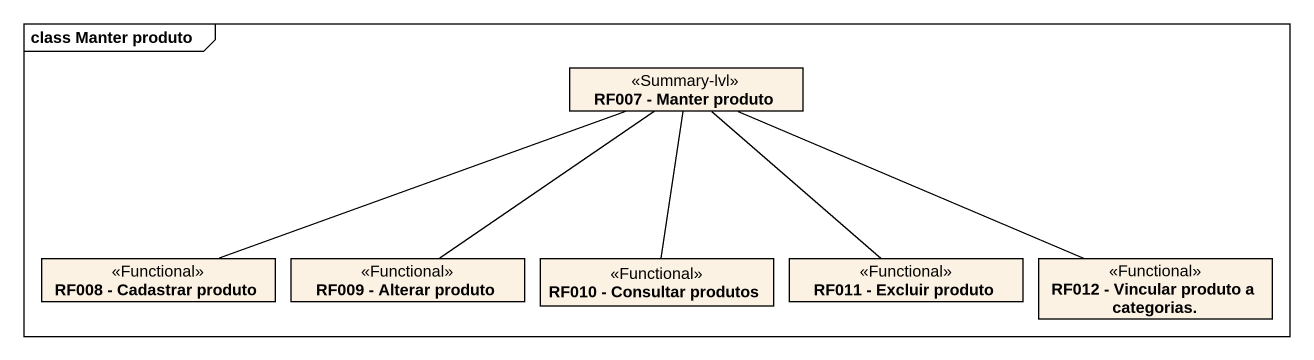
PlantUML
@startuml
mainframe class Manter produto
hide circle
hide empty members
class "RF007 - Manter produto" as RF007_Manter_produto <<Summary-lvl>>
class "RF008 - Cadastrar produto" as RF008_Cadastrar_produto <<Functional>>
class "RF009 - Alterar produto" as RF009_Alterar_produto <<Functional>>
class "RF010 - Consultar produtos" as RF010_Consultar_produtos <<Functional>>
class "RF011 - Excluir produto" as RF011_Excluir_produto <<Functional>>
class "RF012 - Vincular produto a categorias." as RF012_Vincular_produto_a <<Functional>>
RF007_Manter_produto -left- RF008_Cadastrar_produto
RF007_Manter_produto -- RF009_Alterar_produto
RF007_Manter_produto -- RF010_Consultar_produtos
RF007_Manter_produto -- RF011_Excluir_produto
RF007_Manter_produto -right- RF012_Vincular_produto_a
@enduml
